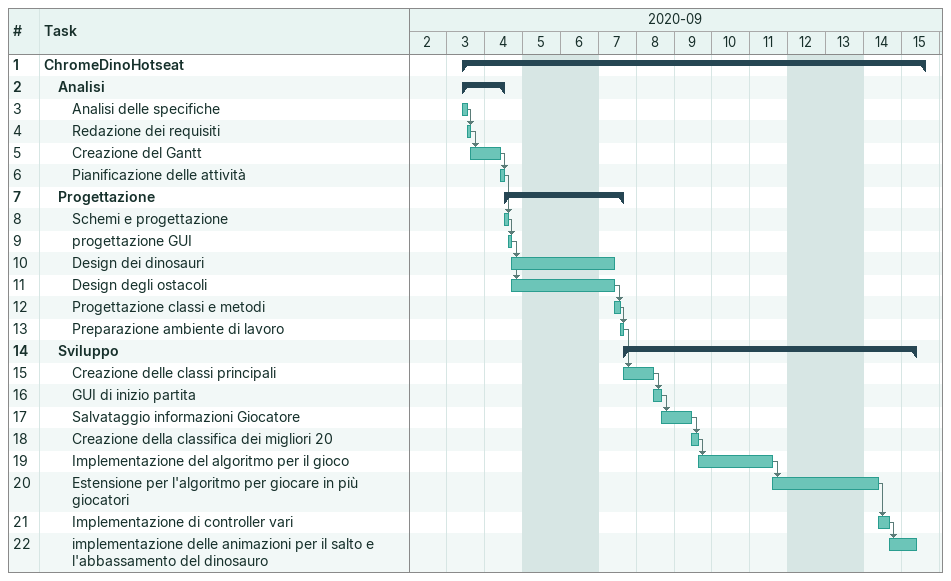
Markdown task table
| ID | Level | Task | Start | Finish | Predecessors |
|---|---|---|---|---|---|
| 1 | 1 | **ChromeDinoHotseat** | 2020-09-03 | 2020-09-15 |  |
| 2 | 2 | **Analisi** | 2020-09-03 | 2020-09-04 |  |
| 3 | 3 | Analisi delle specifiche | 2020-09-03 | 2020-09-03 |  |
| 4 | 3 | Redazione dei requisiti | 2020-09-03 | 2020-09-03 | 3 |
| 5 | 3 | Creazione del Gantt | 2020-09-03 | 2020-09-04 | 4 |
| 6 | 3 | Pianificazione delle attività | 2020-09-04 | 2020-09-04 | 5 |
| 7 | 2 | **Progettazione** | 2020-09-04 | 2020-09-07 |  |
| 8 | 3 | Schemi e progettazione | 2020-09-04 | 2020-09-04 | 6 |
| 9 | 3 | progettazione GUI | 2020-09-04 | 2020-09-04 | 8 |
| 10 | 3 | Design dei dinosauri | 2020-09-04 | 2020-09-07 | 9 |
| 11 | 3 | Design degli ostacoli | 2020-09-04 | 2020-09-07 | 9 |
| 12 | 3 | Progettazione classi e metodi | 2020-09-07 | 2020-09-07 | 11 |
| 13 | 3 | Preparazione ambiente di lavoro | 2020-09-07 | 2020-09-07 | 12 |
| 14 | 2 | **Sviluppo** | 2020-09-07 | 2020-09-15 |  |
| 15 | 3 | Creazione delle classi principali | 2020-09-07 | 2020-09-08 | 13 |
| 16 | 3 | GUI di inizio partita | 2020-09-08 | 2020-09-08 | 15 |
| 17 | 3 | Salvataggio informazioni Giocatore | 2020-09-08 | 2020-09-09 | 16 |
| 18 | 3 | Creazione della classifica dei migliori 20 | 2020-09-09 | 2020-09-09 | 17 |
| 19 | 3 | Implementazione del algoritmo per il gioco | 2020-09-09 | 2020-09-11 | 18 |
| 20 | 3 | Estensione per l'algoritmo per giocare in più giocatori | 2020-09-11 | 2020-09-14 | 19 |
| 21 | 3 | Implementazione di controller vari | 2020-09-14 | 2020-09-14 | 20 |
| 22 | 3 | implementazione delle animazioni per il salto e l'abbassamento del dinosauro | 2020-09-14 | 2020-09-15 | 21 |
